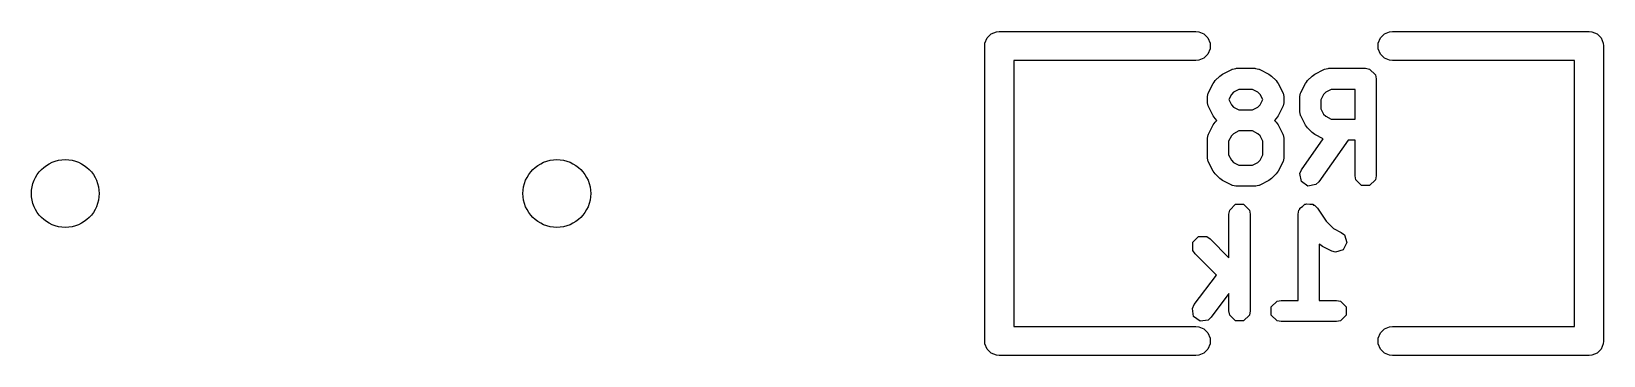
# Model space of a CAD drawing. Extents: x 0.39 to 2.96, y 0.39 to 3.78.
# Drawn here: x 2.4031 to 2.723, y 3.277 to 3.343 of the extents above; entities that cross this region are included whole.
import ezdxf

# ---------------------------------------------------------------- set-up
doc = ezdxf.new("R2010")
doc.units = 0
doc.header["$MEASUREMENT"] = 0
doc.layers.add('BLACK', color=7, linetype='CONTINUOUS')

msp = doc.modelspace()

# ---------------------------------------------------------------- linework, layer by layer
at = {"layer": 'BLACK', "linetype": 'CONTINUOUS'}
for p, q in [((2.59754, 3.34164), (2.59836, 3.34246)), ((2.59836, 3.34246), (2.59942, 3.3429)), ((2.59942, 3.3429), (2.6, 3.34295)), ((2.6, 3.34295), (2.64, 3.34295)), ((2.64, 3.34295), (2.64058, 3.3429)), ((2.64058, 3.3429), (2.64164, 3.34246)), ((2.64164, 3.34246), (2.64246, 3.34164)), ((2.67754, 3.34164), (2.67836, 3.34246)), ((2.67836, 3.34246), (2.67942, 3.3429)), ((2.67942, 3.3429), (2.68, 3.34295)), ((2.68, 3.34295), (2.72, 3.34295)), ((2.72, 3.34295), (2.72058, 3.3429)), ((2.72058, 3.3429), (2.72164, 3.34246)), ((2.72164, 3.34246), (2.72246, 3.34164)), ((2.59705, 3.34), (2.5971, 3.34058)), ((2.59705, 3.28), (2.59705, 3.34)), ((2.5971, 3.34058), (2.59754, 3.34164)), ((2.64246, 3.34164), (2.6429, 3.34058)), ((2.6429, 3.33942), (2.64246, 3.33836)), ((2.6429, 3.34058), (2.6429, 3.33942)), ((2.6771, 3.34058), (2.67754, 3.34164)), ((2.6771, 3.33942), (2.6771, 3.34058)), ((2.67754, 3.33836), (2.6771, 3.33942)), ((2.72246, 3.34164), (2.7229, 3.34058)), ((2.7229, 3.34058), (2.72295, 3.34)), ((2.72295, 3.34), (2.72295, 3.28)), ((2.64, 3.33705), (2.60295, 3.33705)), ((2.60295, 3.33705), (2.60295, 3.28295)), ((2.64058, 3.3371), (2.64, 3.33705)), ((2.64164, 3.33754), (2.64058, 3.3371)), ((2.64246, 3.33836), (2.64164, 3.33754)), ((2.67836, 3.33754), (2.67754, 3.33836)), ((2.67942, 3.3371), (2.67836, 3.33754)), ((2.68, 3.33705), (2.67942, 3.3371)), ((2.71705, 3.33705), (2.68, 3.33705)), ((2.71705, 3.28295), (2.71705, 3.33705)), ((2.64375, 3.33267), (2.64394, 3.33295)), ((2.64394, 3.33295), (2.64488, 3.33389)), ((2.64488, 3.33389), (2.64516, 3.33408)), ((2.64516, 3.33408), (2.64544, 3.33429)), ((2.64544, 3.33429), (2.64731, 3.33523)), ((2.64731, 3.33523), (2.64742, 3.33526)), ((2.64742, 3.33526), (2.64745, 3.3353)), ((2.64745, 3.3353), (2.64779, 3.33536)), ((2.64779, 3.33536), (2.64812, 3.33545)), ((2.64812, 3.33545), (2.64817, 3.33544)), ((2.64817, 3.33544), (2.64827, 3.33546)), ((2.64827, 3.33546), (2.65203, 3.33546)), ((2.65203, 3.33546), (2.65213, 3.33544)), ((2.65213, 3.33544), (2.65218, 3.33545)), ((2.65218, 3.33545), (2.65251, 3.33536)), ((2.65251, 3.33536), (2.65285, 3.3353)), ((2.65285, 3.3353), (2.65288, 3.33526)), ((2.65288, 3.33526), (2.65299, 3.33523)), ((2.65299, 3.33523), (2.65486, 3.33429)), ((2.65486, 3.33429), (2.65514, 3.33408)), ((2.65514, 3.33408), (2.65542, 3.33389)), ((2.65542, 3.33389), (2.65636, 3.33295)), ((2.65636, 3.33295), (2.65655, 3.33267)), ((2.66251, 3.33267), (2.6627, 3.33295)), ((2.6627, 3.33295), (2.66364, 3.33389)), ((2.66364, 3.33389), (2.66393, 3.33408)), ((2.66393, 3.33408), (2.6642, 3.33429)), ((2.6642, 3.33429), (2.66607, 3.33523)), ((2.66607, 3.33523), (2.66618, 3.33526)), ((2.66618, 3.33526), (2.66621, 3.3353)), ((2.66621, 3.3353), (2.66655, 3.33536)), ((2.66655, 3.33536), (2.66688, 3.33545)), ((2.66688, 3.33545), (2.66693, 3.33544)), ((2.66693, 3.33544), (2.66704, 3.33546)), ((2.66704, 3.33546), (2.67454, 3.33546)), ((2.67454, 3.33546), (2.67536, 3.3353)), ((2.67536, 3.3353), (2.67653, 3.33413)), ((2.67653, 3.33413), (2.67669, 3.33331)), ((2.67669, 3.33331), (2.67669, 3.31361)), ((2.64237, 3.32956), (2.64239, 3.32966)), ((2.64238, 3.32971), (2.64247, 3.33004)), ((2.64239, 3.32966), (2.64238, 3.32971)), ((2.64247, 3.33004), (2.64254, 3.33038)), ((2.64254, 3.33038), (2.64257, 3.33042)), ((2.64257, 3.33042), (2.6426, 3.33052)), ((2.6426, 3.33052), (2.64354, 3.3324)), ((2.64354, 3.3324), (2.64375, 3.33267)), ((2.64723, 3.33016), (2.64669, 3.32909)), ((2.64767, 3.3306), (2.64723, 3.33016)), ((2.64878, 3.33116), (2.64767, 3.3306)), ((2.65152, 3.33116), (2.64878, 3.33116)), ((2.65263, 3.3306), (2.65152, 3.33116)), ((2.65307, 3.33016), (2.65263, 3.3306)), ((2.65361, 3.32909), (2.65307, 3.33016)), ((2.65655, 3.33267), (2.65676, 3.3324)), ((2.65676, 3.3324), (2.6577, 3.33052)), ((2.6577, 3.33052), (2.65773, 3.33042)), ((2.65773, 3.33042), (2.65776, 3.33038)), ((2.65776, 3.33038), (2.65783, 3.33004)), ((2.65783, 3.33004), (2.65792, 3.32971)), ((2.65792, 3.32971), (2.65791, 3.32966)), ((2.65791, 3.32966), (2.65793, 3.32956)), ((2.66113, 3.32956), (2.66115, 3.32966)), ((2.66114, 3.32971), (2.66123, 3.33004)), ((2.66115, 3.32966), (2.66114, 3.32971)), ((2.66123, 3.33004), (2.6613, 3.33038)), ((2.6613, 3.33038), (2.66133, 3.33042)), ((2.66133, 3.33042), (2.66136, 3.33052)), ((2.66136, 3.33052), (2.6623, 3.3324)), ((2.6623, 3.3324), (2.66251, 3.33267)), ((2.66599, 3.33016), (2.66543, 3.32905)), ((2.66643, 3.3306), (2.66599, 3.33016)), ((2.66754, 3.33116), (2.66643, 3.3306)), ((2.67239, 3.33116), (2.66754, 3.33116)), ((2.67239, 3.32514), (2.67239, 3.33116)), ((2.64237, 3.32862), (2.64237, 3.32956)), ((2.64239, 3.32851), (2.64237, 3.32862)), ((2.64238, 3.32847), (2.64239, 3.32851)), ((2.64247, 3.32813), (2.64238, 3.32847)), ((2.64254, 3.3278), (2.64247, 3.32813)), ((2.64257, 3.32776), (2.64254, 3.3278)), ((2.6426, 3.32766), (2.64257, 3.32776)), ((2.64354, 3.32578), (2.6426, 3.32766)), ((2.64669, 3.32909), (2.64723, 3.32802)), ((2.64723, 3.32802), (2.64767, 3.32757)), ((2.64767, 3.32757), (2.64878, 3.32702)), ((2.64878, 3.32702), (2.65152, 3.32702)), ((2.65152, 3.32702), (2.65263, 3.32757)), ((2.65263, 3.32757), (2.65307, 3.32802)), ((2.65307, 3.32802), (2.65361, 3.32909)), ((2.6577, 3.32766), (2.65676, 3.32578)), ((2.65773, 3.32776), (2.6577, 3.32766)), ((2.65776, 3.3278), (2.65773, 3.32776)), ((2.65783, 3.32813), (2.65776, 3.3278)), ((2.65792, 3.32847), (2.65783, 3.32813)), ((2.65793, 3.32862), (2.65791, 3.32851)), ((2.65791, 3.32851), (2.65792, 3.32847)), ((2.65793, 3.32956), (2.65793, 3.32862)), ((2.66113, 3.32674), (2.66113, 3.32956)), ((2.66115, 3.32664), (2.66113, 3.32674)), ((2.66114, 3.32659), (2.66115, 3.32664)), ((2.66123, 3.32626), (2.66114, 3.32659)), ((2.66543, 3.32905), (2.66543, 3.32725)), ((2.66543, 3.32725), (2.66599, 3.32614)), ((2.6426, 3.32208), (2.64354, 3.32395)), ((2.64375, 3.32551), (2.64354, 3.32578)), ((2.64354, 3.32395), (2.64375, 3.32422)), ((2.64394, 3.32522), (2.64375, 3.32551)), ((2.64375, 3.32422), (2.64394, 3.32451)), ((2.6443, 3.32487), (2.64394, 3.32522)), ((2.64394, 3.32451), (2.6443, 3.32487)), ((2.65636, 3.32522), (2.656, 3.32487)), ((2.656, 3.32487), (2.65636, 3.32451)), ((2.65655, 3.32551), (2.65636, 3.32522)), ((2.65636, 3.32451), (2.65655, 3.32422)), ((2.65676, 3.32578), (2.65655, 3.32551)), ((2.65655, 3.32422), (2.65676, 3.32395)), ((2.65676, 3.32395), (2.6577, 3.32208)), ((2.6613, 3.32592), (2.66123, 3.32626)), ((2.66133, 3.32589), (2.6613, 3.32592)), ((2.66136, 3.32578), (2.66133, 3.32589)), ((2.6623, 3.32391), (2.66136, 3.32578)), ((2.66251, 3.32363), (2.6623, 3.32391)), ((2.6627, 3.32335), (2.66251, 3.32363)), ((2.66364, 3.32241), (2.6627, 3.32335)), ((2.66599, 3.32614), (2.66643, 3.3257)), ((2.66643, 3.3257), (2.66754, 3.32514)), ((2.66754, 3.32514), (2.67239, 3.32514)), ((2.64237, 3.32111), (2.64239, 3.32122)), ((2.64237, 3.31736), (2.64237, 3.32111)), ((2.64238, 3.32127), (2.64247, 3.3216)), ((2.64239, 3.32122), (2.64238, 3.32127)), ((2.64247, 3.3216), (2.64254, 3.32194)), ((2.64254, 3.32194), (2.64257, 3.32197)), ((2.64257, 3.32197), (2.6426, 3.32208)), ((2.64723, 3.32172), (2.64667, 3.32061)), ((2.64667, 3.32061), (2.64667, 3.31787)), ((2.64767, 3.32216), (2.64723, 3.32172)), ((2.64878, 3.32272), (2.64767, 3.32216)), ((2.65152, 3.32272), (2.64878, 3.32272)), ((2.65263, 3.32216), (2.65152, 3.32272)), ((2.65307, 3.32172), (2.65263, 3.32216)), ((2.65363, 3.32061), (2.65307, 3.32172)), ((2.65363, 3.31787), (2.65363, 3.32061)), ((2.6577, 3.32208), (2.65773, 3.32197)), ((2.65773, 3.32197), (2.65776, 3.32194)), ((2.65776, 3.32194), (2.65783, 3.3216)), ((2.65783, 3.3216), (2.65792, 3.32127)), ((2.65792, 3.32127), (2.65791, 3.32122)), ((2.65791, 3.32122), (2.65793, 3.32111)), ((2.65793, 3.32111), (2.65793, 3.31736)), ((2.66152, 3.31484), (2.66593, 3.32114)), ((2.66393, 3.32222), (2.66364, 3.32241)), ((2.6642, 3.32201), (2.66393, 3.32222)), ((2.66593, 3.32114), (2.6642, 3.32201)), ((2.67097, 3.32084), (2.66504, 3.31238)), ((2.67239, 3.32084), (2.67097, 3.32084)), ((2.67239, 3.31361), (2.67239, 3.32084)), ((2.64239, 3.31726), (2.64237, 3.31736)), ((2.64238, 3.31721), (2.64239, 3.31726)), ((2.64247, 3.31688), (2.64238, 3.31721)), ((2.64254, 3.31654), (2.64247, 3.31688)), ((2.64667, 3.31787), (2.64723, 3.31676)), ((2.65307, 3.31676), (2.65363, 3.31787)), ((2.65783, 3.31688), (2.65776, 3.31654)), ((2.65792, 3.31721), (2.65783, 3.31688)), ((2.65793, 3.31736), (2.65791, 3.31726)), ((2.65791, 3.31726), (2.65792, 3.31721)), ((2.64257, 3.3165), (2.64254, 3.31654)), ((2.6426, 3.3164), (2.64257, 3.3165)), ((2.64354, 3.31452), (2.6426, 3.3164)), ((2.64375, 3.31425), (2.64354, 3.31452)), ((2.64394, 3.31397), (2.64375, 3.31425)), ((2.64488, 3.31303), (2.64394, 3.31397)), ((2.64723, 3.31676), (2.64767, 3.31632)), ((2.64767, 3.31632), (2.64878, 3.31576)), ((2.64878, 3.31576), (2.65152, 3.31576)), ((2.65152, 3.31576), (2.65263, 3.31632)), ((2.65263, 3.31632), (2.65307, 3.31676)), ((2.65636, 3.31397), (2.65542, 3.31303)), ((2.65655, 3.31425), (2.65636, 3.31397)), ((2.65676, 3.31452), (2.65655, 3.31425)), ((2.6577, 3.3164), (2.65676, 3.31452)), ((2.65773, 3.3165), (2.6577, 3.3164)), ((2.65776, 3.31654), (2.65773, 3.3165)), ((2.66118, 3.31408), (2.66152, 3.31484)), ((2.66147, 3.31245), (2.66118, 3.31408)), ((2.67255, 3.31279), (2.67239, 3.31361)), ((2.67669, 3.31361), (2.67653, 3.31279)), ((2.64516, 3.31284), (2.64488, 3.31303)), ((2.64544, 3.31263), (2.64516, 3.31284)), ((2.64731, 3.31169), (2.64544, 3.31263)), ((2.64742, 3.31166), (2.64731, 3.31169)), ((2.64745, 3.31162), (2.64742, 3.31166)), ((2.64779, 3.31156), (2.64745, 3.31162)), ((2.64812, 3.31147), (2.64779, 3.31156)), ((2.64817, 3.31148), (2.64812, 3.31147)), ((2.64827, 3.31146), (2.64817, 3.31148)), ((2.65203, 3.31146), (2.64827, 3.31146)), ((2.65213, 3.31148), (2.65203, 3.31146)), ((2.65218, 3.31147), (2.65213, 3.31148)), ((2.65251, 3.31156), (2.65218, 3.31147)), ((2.65285, 3.31162), (2.65251, 3.31156)), ((2.65288, 3.31166), (2.65285, 3.31162)), ((2.65299, 3.31169), (2.65288, 3.31166)), ((2.65486, 3.31263), (2.65299, 3.31169)), ((2.65514, 3.31284), (2.65486, 3.31263)), ((2.65542, 3.31303), (2.65514, 3.31284)), ((2.66282, 3.31151), (2.66147, 3.31245)), ((2.66444, 3.3118), (2.66282, 3.31151)), ((2.66504, 3.31238), (2.66444, 3.3118)), ((2.67372, 3.31162), (2.67255, 3.31279)), ((2.67536, 3.31162), (2.67372, 3.31162)), ((2.67653, 3.31279), (2.67536, 3.31162)), ((2.64692, 3.30663), (2.64808, 3.3078)), ((2.64808, 3.3078), (2.64973, 3.3078)), ((2.64973, 3.3078), (2.65089, 3.30663)), ((2.66119, 3.30701), (2.66171, 3.30735)), ((2.66171, 3.30735), (2.66215, 3.3078)), ((2.66215, 3.3078), (2.66237, 3.3078)), ((2.66237, 3.3078), (2.66256, 3.30792)), ((2.66256, 3.30792), (2.66317, 3.3078)), ((2.66317, 3.3078), (2.6638, 3.3078)), ((2.6638, 3.3078), (2.66395, 3.30764)), ((2.66395, 3.30764), (2.66417, 3.3076)), ((2.66417, 3.3076), (2.66476, 3.307)), ((2.64675, 3.30581), (2.64692, 3.30663)), ((2.64675, 3.29693), (2.64675, 3.30581)), ((2.65089, 3.30663), (2.65105, 3.30581)), ((2.65105, 3.30581), (2.65105, 3.28611)), ((2.66082, 3.30581), (2.66099, 3.30663)), ((2.66082, 3.28826), (2.66082, 3.30581)), ((2.66099, 3.30663), (2.66114, 3.30679)), ((2.66114, 3.30679), (2.66119, 3.30701)), ((2.66476, 3.307), (2.66652, 3.30437)), ((2.66652, 3.30437), (2.668, 3.30289)), ((2.63941, 3.30007), (2.64057, 3.30123)), ((2.64057, 3.30123), (2.64222, 3.30123)), ((2.64222, 3.30123), (2.64292, 3.30076)), ((2.668, 3.30289), (2.66956, 3.3021)), ((2.66956, 3.3021), (2.67023, 3.30159)), ((2.67023, 3.30159), (2.67075, 3.30003)), ((2.63941, 3.29842), (2.63941, 3.30007)), ((2.63988, 3.29772), (2.63941, 3.29842)), ((2.64419, 3.29341), (2.63988, 3.29772)), ((2.64292, 3.30076), (2.64675, 3.29693)), ((2.66521, 3.2996), (2.66512, 3.29968)), ((2.66512, 3.29968), (2.66512, 3.28826)), ((2.66549, 3.29941), (2.66521, 3.2996)), ((2.66576, 3.2992), (2.66549, 3.29941)), ((2.66764, 3.29826), (2.66576, 3.2992)), ((2.66845, 3.29804), (2.66764, 3.29826)), ((2.67001, 3.29856), (2.66845, 3.29804)), ((2.67075, 3.30003), (2.67001, 3.29856)), ((2.63968, 3.2874), (2.64419, 3.29341)), ((2.64675, 3.28967), (2.64312, 3.28482)), ((2.64675, 3.28611), (2.64675, 3.28967)), ((2.65536, 3.28693), (2.65652, 3.2881)), ((2.65652, 3.2881), (2.65735, 3.28826)), ((2.65735, 3.28826), (2.66082, 3.28826)), ((2.66512, 3.28826), (2.6686, 3.28826)), ((2.6686, 3.28826), (2.66943, 3.2881)), ((2.66943, 3.2881), (2.67059, 3.28693)), ((2.63931, 3.28664), (2.63968, 3.2874)), ((2.63955, 3.28501), (2.63931, 3.28664)), ((2.64086, 3.28403), (2.63955, 3.28501)), ((2.64312, 3.28482), (2.64249, 3.28426)), ((2.64692, 3.28529), (2.64675, 3.28611)), ((2.64808, 3.28412), (2.64692, 3.28529)), ((2.65089, 3.28529), (2.64973, 3.28412)), ((2.65105, 3.28611), (2.65089, 3.28529)), ((2.65536, 3.28529), (2.65536, 3.28693)), ((2.65652, 3.28412), (2.65536, 3.28529)), ((2.67059, 3.28529), (2.66943, 3.28412)), ((2.67059, 3.28693), (2.67059, 3.28529)), ((2.60295, 3.28295), (2.64, 3.28295)), ((2.64, 3.28295), (2.64058, 3.2829)), ((2.64058, 3.2829), (2.64164, 3.28246)), ((2.64249, 3.28426), (2.64086, 3.28403)), ((2.64164, 3.28246), (2.64246, 3.28164)), ((2.64246, 3.28164), (2.6429, 3.28058)), ((2.64973, 3.28412), (2.64808, 3.28412)), ((2.65735, 3.28396), (2.65652, 3.28412)), ((2.6686, 3.28396), (2.65735, 3.28396)), ((2.66943, 3.28412), (2.6686, 3.28396)), ((2.6771, 3.28058), (2.67754, 3.28164)), ((2.67754, 3.28164), (2.67836, 3.28246)), ((2.67836, 3.28246), (2.67942, 3.2829)), ((2.67942, 3.2829), (2.68, 3.28295)), ((2.68, 3.28295), (2.71705, 3.28295)), ((2.5971, 3.27942), (2.59705, 3.28)), ((2.59754, 3.27836), (2.5971, 3.27942)), ((2.6429, 3.27942), (2.64246, 3.27836)), ((2.6429, 3.28058), (2.6429, 3.27942)), ((2.6771, 3.27942), (2.6771, 3.28058)), ((2.67754, 3.27836), (2.6771, 3.27942)), ((2.7229, 3.27942), (2.72246, 3.27836)), ((2.72295, 3.28), (2.7229, 3.27942)), ((2.59836, 3.27754), (2.59754, 3.27836)), ((2.59942, 3.2771), (2.59836, 3.27754)), ((2.6, 3.27705), (2.59942, 3.2771)), ((2.64, 3.27705), (2.6, 3.27705)), ((2.64058, 3.2771), (2.64, 3.27705)), ((2.64164, 3.27754), (2.64058, 3.2771)), ((2.64246, 3.27836), (2.64164, 3.27754)), ((2.67836, 3.27754), (2.67754, 3.27836)), ((2.67942, 3.2771), (2.67836, 3.27754)), ((2.68, 3.27705), (2.67942, 3.2771)), ((2.72, 3.27705), (2.68, 3.27705)), ((2.72058, 3.2771), (2.72, 3.27705)), ((2.72164, 3.27754), (2.72058, 3.2771)), ((2.72246, 3.27836), (2.72164, 3.27754))]:
    msp.add_line(p, q, dxfattribs=at)
at = {"layer": 'BLACK'}
for centre in [(2.41, 3.31), (2.41, 3.31), (2.51, 3.31), (2.51, 3.31)]:
    msp.add_circle(centre, 0.00689, dxfattribs=at)

doc.saveas('drawing.dxf')
